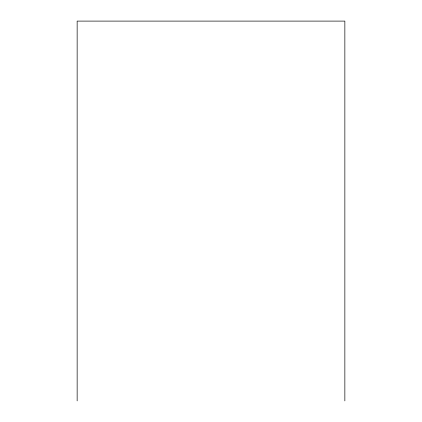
<?xml version="1.0" encoding="UTF-8"?>
<svg xmlns="http://www.w3.org/2000/svg" width="422" height="422" viewBox="0 0 422 422"><rect width="100%" height="100%" fill="white"/><g stroke="black" fill="none" stroke-linecap="round" stroke-linejoin="round"><path stroke-width="0.63" d="M344.853 400.9L344.853 21.1L77.147 21.1L77.147 400.9"/></g></svg>
